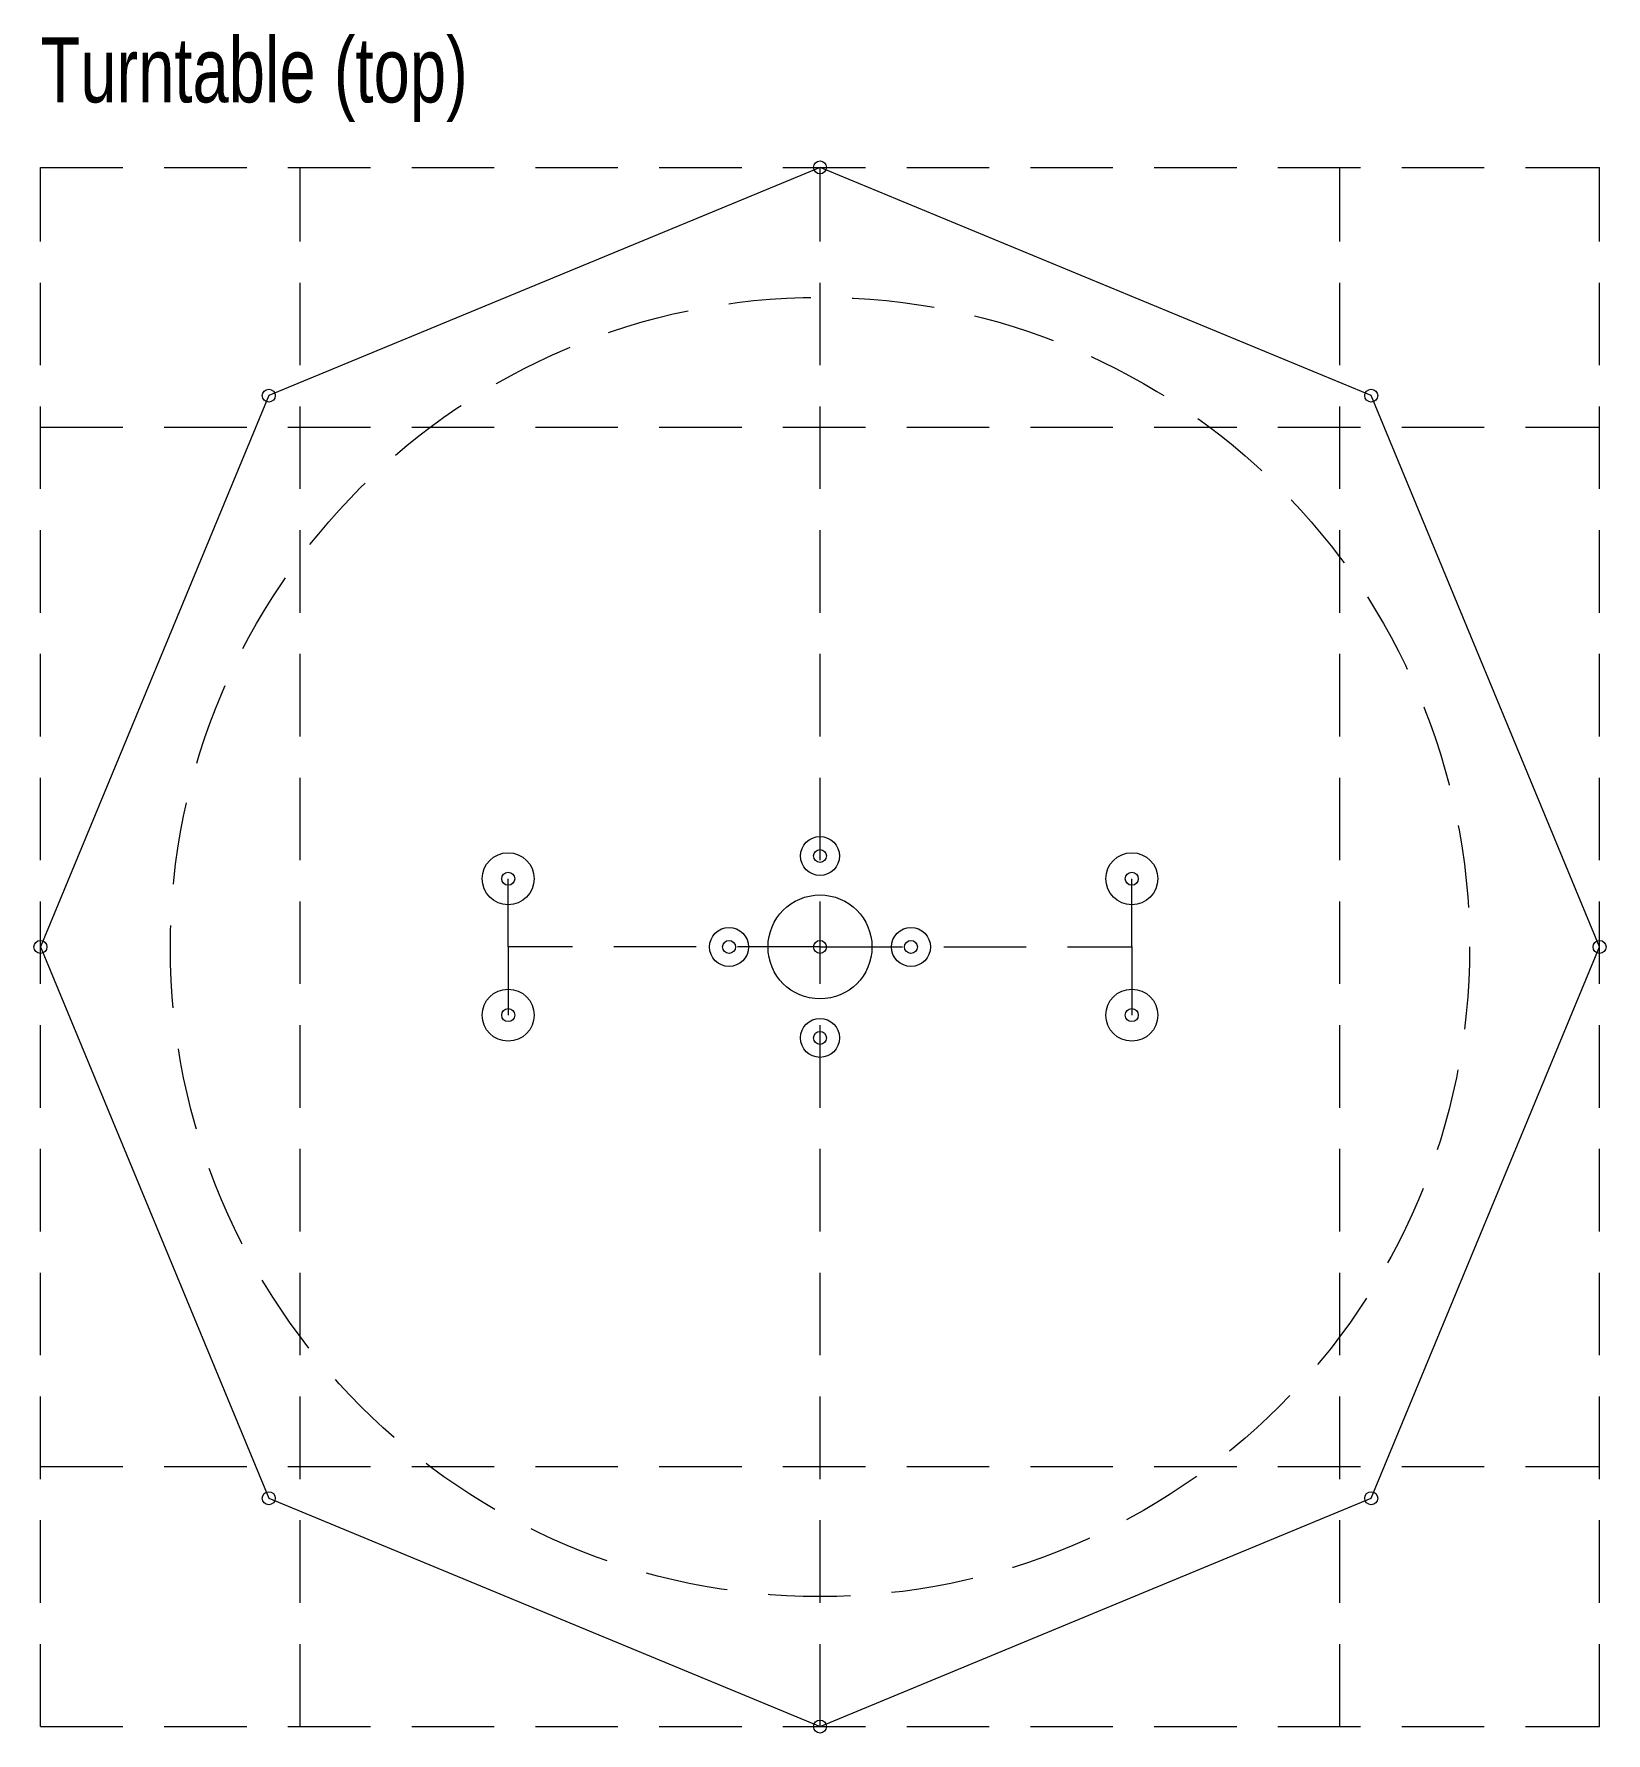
# Model space of a CAD drawing. Header units: millimetres. Extents: x 0 to 120, y 0 to 130.
import ezdxf

# ---------------------------------------------------------------- set-up
doc = ezdxf.new("R2010")
doc.units = ezdxf.units.MM
doc.linetypes.add('DASHED2', pattern=[9.525, 6.35, -3.175])
for name, color, linetype, lineweight in [('Dimensions', 2, 'CONTINUOUS', 0), ('Drill', 5, 'CONTINUOUS', 13), ('Guidelines', 3, 'DASHED2', 0), ('Outline', 7, 'CONTINUOUS', 13), ('Punches', 6, 'CONTINUOUS', 13)]:
    doc.layers.add(name, color=color, linetype=linetype, lineweight=lineweight)
doc.styles.get("Standard").update_dxf_attribs({"font": 'txt', "width": 0.75})

msp = doc.modelspace()

# ---------------------------------------------------------------- linework, layer by layer
at = {"layer": 'Drill'}
for centre, radius in [((60, 67), 1.5), ((36, 65.25), 2), ((84, 65.25), 2), ((60, 60), 4), ((53, 60), 1.5), ((67, 60), 1.5), ((36, 54.75), 2), ((84, 54.75), 2), ((60, 53), 1.5)]:
    msp.add_circle(centre, radius, dxfattribs=at)
at = {"layer": 'Guidelines'}
for p, q in [((0, 0), (0, 120)), ((0, 120), (120, 120)), ((20, 0), (20, 120)), ((60, 0), (60, 120)), ((100, 0), (100, 120)), ((120, 0), (120, 120)), ((0, 100), (120, 100)), ((36, 60), (36, 65.25)), ((84, 60), (84, 65.25)), ((60, 60), (36, 60)), ((36, 60), (36, 54.75)), ((60, 60), (84, 60)), ((84, 60), (84, 54.75)), ((0, 20), (120, 20)), ((0, 0), (120, 0))]:
    msp.add_line(p, q, dxfattribs=at)
msp.add_circle((60, 60), 50, dxfattribs=at)
at = {"layer": 'Outline'}
for p, q in [((60, 120), (17.57, 102.43)), ((102.43, 102.43), (60, 120)), ((17.57, 102.43), (0, 60)), ((120, 60), (102.43, 102.43)), ((0, 60), (17.57, 17.57)), ((102.43, 17.57), (120, 60)), ((17.57, 17.57), (60, 0)), ((60, 0), (102.43, 17.57))]:
    msp.add_line(p, q, dxfattribs=at)
at = {"layer": 'Punches'}
for centre in [(60, 120), (17.57, 102.43), (102.43, 102.43), (60, 67), (36, 65.25), (84, 65.25), (0, 60), (53, 60), (60, 60), (67, 60), (120, 60), (36, 54.75), (84, 54.75), (60, 53), (17.57, 17.57), (102.43, 17.57), (60, 0)]:
    msp.add_circle(centre, 0.5, dxfattribs=at)

# ---------------------------------------------------------------- texts
at = {"layer": 'Dimensions', "insert": (0, 130), "char_height": 5, "width": 100, "attachment_point": 1}
msp.add_mtext('Turntable (top)', dxfattribs=at)

doc.saveas('drawing.dxf')
